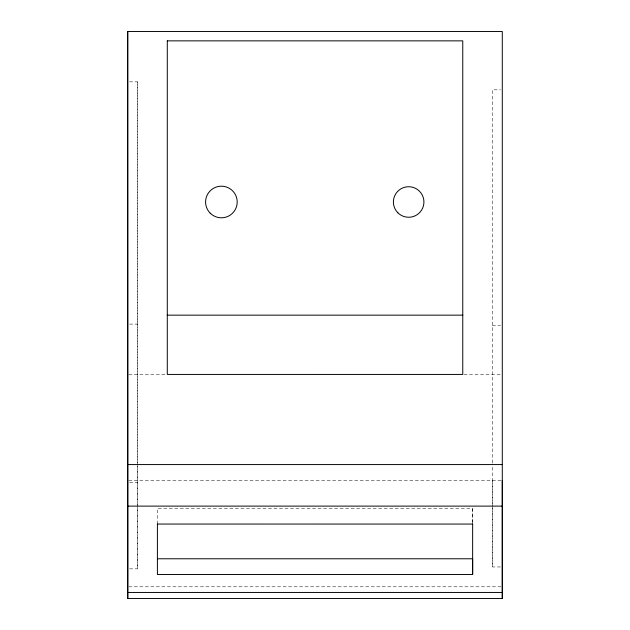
<?xml version="1.0" encoding="UTF-8"?>
<svg xmlns="http://www.w3.org/2000/svg" width="630" height="630" viewBox="0 0 630 630"><rect width="100%" height="100%" fill="white"/><g stroke="black" fill="none" stroke-linecap="round" stroke-linejoin="round"><path stroke-width="0.47" stroke-dasharray="3.15 2.36" d="M157.405 524.05L157.405 508.323L472.642 508.323L472.642 522.876M472.642 523.073L472.642 508.323M500.488 566.961L492.408 566.961L492.408 463.885M492.408 462.9L492.408 89.83L500.496 89.83M129.512 81.845L137.6 81.845L137.639 464.656M129.552 324.096L137.639 324.096M492.408 325.466L500.496 325.466M128.74 374.44L166.099 374.44M463.956 374.44L501.307 374.44M128.74 480.619L501.307 480.619M129.544 482.509L137.631 482.509M129.56 568.851L137.647 568.851L137.639 465.641M128.74 586.798L501.307 586.798M492.408 480.619L492.408 566.961M137.6 81.845L137.631 464.838M137.631 465.814L137.647 568.851"/><path stroke-width="0.94" d="M127.764 598.5L127.709 31.5L127.764 598.5L502.291 598.5L502.291 31.508L127.709 31.5M157.405 523.845L157.405 574.505L472.642 574.505L472.642 558.778L157.405 558.778M167.289 315.15L462.766 315.15M127.756 464.57L502.283 464.57M127.756 506.11L502.283 506.11M157.405 524.05L472.642 524.058M127.756 592.452L502.291 592.452M502.291 480.619L502.291 598.5M472.642 523.845L472.642 574.505M167.289 40.855L167.289 374.433L462.766 374.44L462.766 40.855L167.289 40.855M210.215 213.176A15.813 15.813 0 0 0 236.667 206.089A15.813 15.813 0 0 0 217.303 186.724A15.813 15.813 0 0 0 210.215 213.176M397.861 212.79A15.27 15.27 0 0 0 423.407 205.947A15.27 15.27 0 0 0 404.704 187.244A15.27 15.27 0 0 0 397.861 212.79"/></g></svg>
